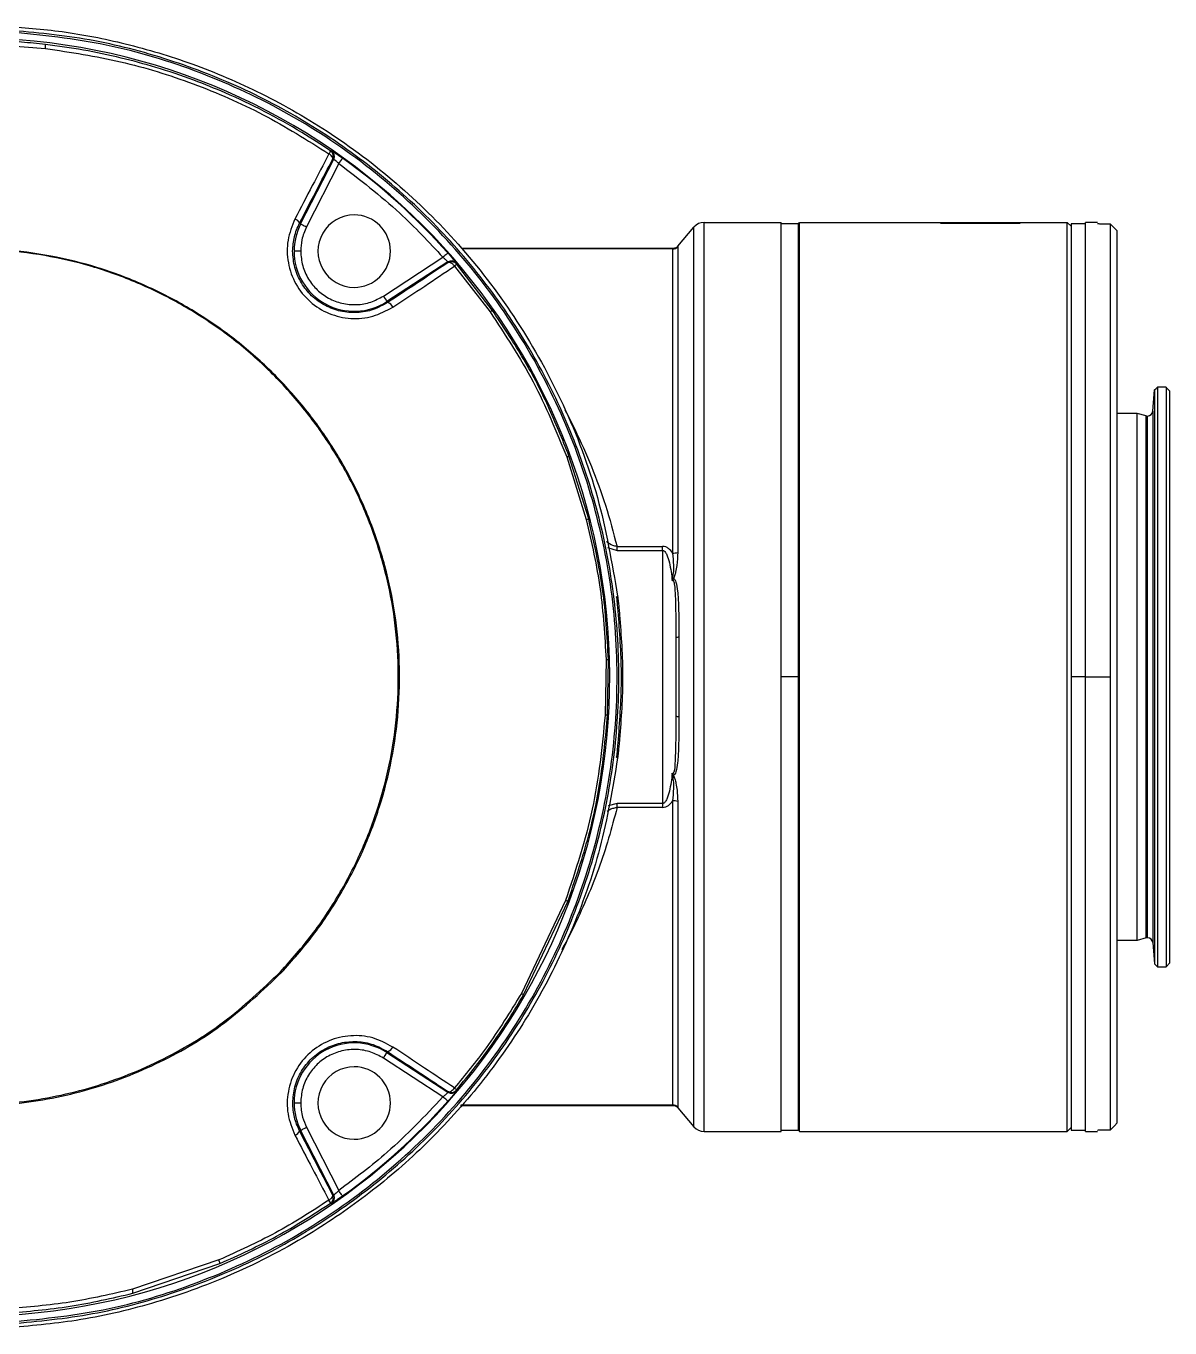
# Model space of a CAD drawing. Header units: millimetres. Extents: x -356 to 237, y 0 to 365.
# Drawn here: x 123.505 to 126.922, y 71.246 to 75.136 of the extents above; entities that cross this region are included whole.
import ezdxf

# ---------------------------------------------------------------- set-up
doc = ezdxf.new("R2010")
doc.units = ezdxf.units.MM

msp = doc.modelspace()

# ---------------------------------------------------------------- linework, layer by layer
at = {"color": 7, "linetype": 'Continuous', "lineweight": 25}
for p, q in [((123.4348, 75.0796), (123.5627, 75.0692)), ((124.325, 74.5452), (124.4237, 74.7388)), ((124.4237, 74.7388), (124.4205, 74.738)), ((124.439, 74.7255), (124.3426, 74.5362)), ((124.3215, 74.547), (124.325, 74.5452)), ((125.5302, 71.8331), (125.5302, 74.5497)), ((125.5302, 74.5497), (125.7607, 74.5497)), ((125.7607, 71.8331), (125.7607, 74.5497)), ((125.8119, 74.5457), (125.7607, 74.5457)), ((125.8119, 74.5457), (125.8158, 74.5497)), ((125.8119, 73.1914), (125.8119, 74.5457)), ((125.8158, 71.8331), (125.8158, 74.5497)), ((125.8158, 74.5497), (126.615, 74.5497)), ((126.2371, 74.5484), (126.4733, 74.5484)), ((126.2371, 74.5461), (126.2371, 74.5484)), ((126.4733, 74.5461), (126.2371, 74.5461)), ((126.4733, 74.5484), (126.4733, 74.5461)), ((126.615, 71.8331), (126.615, 74.5497)), ((126.6268, 74.5379), (126.615, 74.5497)), ((126.6701, 74.5457), (126.6268, 74.5457)), ((126.6268, 74.5457), (126.6268, 73.1914)), ((126.7056, 74.5497), (126.6701, 74.5497)), ((126.6701, 73.1914), (126.6701, 74.5497)), ((126.7449, 74.5445), (126.7213, 74.5445)), ((126.7449, 73.1914), (126.7449, 74.5445)), ((126.7568, 74.5327), (126.7449, 74.5445)), ((125.4523, 74.4788), (125.5, 74.5356)), ((125.5, 71.8472), (125.5, 74.5356)), ((126.7568, 74.5327), (126.7646, 74.524)), ((126.7646, 71.8588), (126.7646, 74.524)), ((124.3251, 74.4637), (124.3055, 74.4637)), ((125.4372, 74.4717), (124.8066, 74.4717)), ((125.4365, 74.4702), (124.8078, 74.4702)), ((125.4365, 73.5616), (125.4365, 74.4702)), ((125.4522, 74.4787), (125.4492, 74.4758)), ((125.4516, 74.4772), (125.4516, 73.5636)), ((124.5721, 74.3296), (124.7502, 74.4453)), ((124.7651, 74.4314), (124.5828, 74.3131)), ((124.7647, 74.429), (124.7651, 74.4314)), ((124.8972, 74.2877), (124.7904, 74.4253)), ((124.7846, 74.4189), (124.891, 74.2822)), ((124.5828, 74.3131), (124.5848, 74.3101)), ((126.8709, 73.9853), (126.8764, 74.0489)), ((126.8764, 74.0489), (126.8811, 74.0536)), ((126.8764, 74.0489), (126.8764, 72.3339)), ((126.8813, 74.0536), (126.8811, 74.0536)), ((126.8851, 74.0573), (126.8813, 74.0536)), ((126.8851, 74.0573), (126.8851, 72.3253)), ((126.9103, 74.0573), (126.8851, 74.0573)), ((126.9103, 74.0573), (126.9103, 72.3253)), ((126.9142, 74.0536), (126.914, 74.0536)), ((126.9221, 74.0457), (126.9142, 74.0536)), ((126.9221, 72.3371), (126.9221, 74.0457)), ((126.8237, 73.9788), (126.7646, 73.9788)), ((126.8237, 72.404), (126.8237, 73.9788)), ((126.8511, 73.9715), (126.8237, 73.9788)), ((126.8511, 72.4113), (126.8511, 73.9715)), ((126.8552, 72.4119), (126.8552, 73.9709)), ((126.8709, 73.9853), (126.8709, 72.3975)), ((125.1199, 73.8486), (125.1785, 73.6615)), ((125.1855, 73.6637), (125.1267, 73.8518)), ((125.2421, 73.5779), (125.2702, 73.5695)), ((125.2702, 73.5815), (125.4064, 73.5815)), ((125.2702, 73.5695), (125.2702, 73.5815)), ((125.2702, 73.5695), (125.4064, 73.5695)), ((125.4064, 73.5695), (125.4064, 73.5815)), ((125.4064, 73.5695), (125.4064, 72.8133)), ((125.4352, 73.4792), (125.4367, 73.4881)), ((125.439, 73.4858), (125.4352, 73.4792)), ((125.2691, 73.4305), (125.2742, 73.4126)), ((125.2738, 73.4161), (125.2691, 73.4305)), ((125.4457, 73.3077), (125.4457, 73.0751)), ((125.4549, 73.31), (125.4549, 73.0728)), ((125.2373, 73.2431), (125.2346, 73.0775)), ((125.2418, 73.077), (125.2445, 73.2434)), ((125.8119, 73.1914), (125.7607, 73.1914)), ((125.8119, 71.8371), (125.8119, 73.1914)), ((126.6701, 73.1914), (126.6268, 73.1914)), ((126.6268, 73.1914), (126.6268, 71.8371)), ((126.6701, 73.1914), (126.7449, 73.1914)), ((126.6701, 71.8331), (126.6701, 73.1914)), ((126.7449, 71.8383), (126.7449, 73.1914)), ((125.2742, 72.9693), (125.2691, 72.9514)), ((125.2691, 72.9514), (125.2738, 72.9658)), ((125.4352, 72.9036), (125.439, 72.897)), ((125.4367, 72.8947), (125.4352, 72.9036)), ((125.2702, 72.8133), (125.2436, 72.8059)), ((125.2702, 72.8013), (125.2702, 72.8133)), ((125.4064, 72.8133), (125.2702, 72.8133)), ((125.4064, 72.8013), (125.2702, 72.8013)), ((125.4064, 72.8133), (125.4064, 72.8013)), ((125.4365, 71.9127), (125.4365, 72.8212)), ((125.4516, 72.8192), (125.4516, 71.9056)), ((125.1162, 72.5236), (124.9845, 72.2459)), ((124.9911, 72.2411), (125.1231, 72.5204)), ((126.8237, 72.404), (126.7646, 72.404)), ((126.8511, 72.4113), (126.8237, 72.404)), ((126.8709, 72.3975), (126.8764, 72.3339)), ((126.8764, 72.3339), (126.8851, 72.3253)), ((126.8851, 72.3253), (126.9103, 72.3253)), ((126.9221, 72.3371), (126.9103, 72.3253)), ((124.7502, 71.9366), (124.5721, 72.0523)), ((124.5847, 72.0718), (124.5828, 72.0688)), ((124.5828, 72.0688), (124.7651, 71.9505)), ((124.7651, 71.9505), (124.7647, 71.9529)), ((124.3251, 71.9182), (124.3055, 71.9182)), ((124.8026, 71.9111), (125.4372, 71.9111)), ((124.804, 71.9127), (125.4365, 71.9127)), ((125.4492, 71.907), (125.4522, 71.9042)), ((125.4523, 71.9041), (125.5, 71.8472)), ((126.7646, 71.8588), (126.7568, 71.8501)), ((124.325, 71.8367), (124.3216, 71.8349)), ((124.4237, 71.6431), (124.325, 71.8367)), ((124.3426, 71.8456), (124.439, 71.6564)), ((125.5302, 71.8331), (125.7607, 71.8331)), ((125.7607, 71.8371), (125.8119, 71.8371)), ((125.8119, 71.8371), (125.8158, 71.8331)), ((125.8158, 71.8331), (126.615, 71.8331)), ((126.6268, 71.845), (126.615, 71.8331)), ((126.6268, 71.8371), (126.6701, 71.8371)), ((126.6701, 71.8331), (126.7056, 71.8331)), ((126.7213, 71.8383), (126.7449, 71.8383)), ((126.7449, 71.8383), (126.7568, 71.8501)), ((126.7568, 71.8501), (126.7449, 71.8383)), ((124.4205, 71.6439), (124.4237, 71.6431)), ((124.0804, 71.4492), (123.8223, 71.3619)), ((123.824, 71.35), (124.0835, 71.4384))]:
    msp.add_line(p, q, dxfattribs=at)
at = {"color": 7, "linetype": 'Continuous', "lineweight": 25, "flags": 128}
for points in [[(124.325, 74.5452), (124.3254, 74.545), (124.3265, 74.5444), (124.3281, 74.5436), (124.3303, 74.5425), (124.3329, 74.5412), (124.3359, 74.5396), (124.3392, 74.538), (124.3426, 74.5362)], [(124.765, 74.4583), (124.7646, 74.458), (124.7638, 74.4573), (124.7624, 74.456), (124.7606, 74.4544), (124.7583, 74.4524), (124.7558, 74.4502), (124.7531, 74.4478), (124.7502, 74.4453)], [(124.765, 71.9236), (124.7646, 71.9238), (124.7638, 71.9246), (124.7624, 71.9258), (124.7606, 71.9275), (124.7583, 71.9294), (124.7558, 71.9317), (124.7531, 71.9341), (124.7502, 71.9366)], [(124.325, 71.8367), (124.3254, 71.8369), (124.3265, 71.8374), (124.3281, 71.8383), (124.3303, 71.8394), (124.3329, 71.8407), (124.3359, 71.8423), (124.3392, 71.8439), (124.3426, 71.8456)], [(124.4505, 71.6404), (124.4502, 71.6407), (124.4495, 71.6417), (124.4485, 71.6432), (124.447, 71.6452), (124.4453, 71.6476), (124.4433, 71.6503), (124.4412, 71.6533), (124.439, 71.6564)], [(124.4173, 71.6179), (124.4155, 71.6184), (124.4141, 71.6187)]]:
    msp.add_lwpolyline(points, dxfattribs=at)
at = {"color": 7, "linetype": 'Continuous', "lineweight": 25}
for centre, radius, start, end in [((123.3391, 73.1909), 1.9094, 273.2129, 87.1368), ((123.5265, 75.0755), 0.0367, 350.0967, 8.8226), ((124.4061, 74.7477), 0.0197, 333.0241, 55.5355), ((109.6094, 85.3709), 18.2549, 324.32741, 324.3892), ((123.339, 73.1909), 1.9078, 41.6319, 54.3677), ((124.485, 74.4637), 0.1795, 152.9991, 180.0012), ((124.3017, 74.5395), 0.0211, 20.802, 72.4776), ((124.485, 74.4637), 0.1083, 89.9991, 270.0009), ((124.485, 74.4637), 0.1083, 270.0016, 89.9984), ((125.5302, 74.5103), 0.0394, 90.0036, 139.9965), ((124.485, 74.4637), 0.1796, 179.9998, 302.9996), ((125.4365, 74.4898), 0.0197, 269.996, 319.9748), ((124.7758, 74.4149), 0.0197, 40.4458, 122.985), ((246.1723, 153.2871), 144.9859, 212.996495, 213.004273), ((124.5793, 74.288), 0.0228, 21.7772, 76.0434), ((124.8768, 74.3043), 0.0262, 302.711, 320.968), ((126.8552, 73.9867), 0.0158, 255.0112, 269.992), ((126.8552, 73.9867), 0.0157, 269.9996, 354.9949), ((125.1088, 73.8813), 0.0346, 288.6892, 301.2469), ((125.168, 73.7064), 0.0462, 283.1572, 292.3043), ((125.4376, 73.6109), 0.0493, 268.8002, 286.5677), ((125.4192, 73.4689), 0.026, 40.5317, 47.7977), ((125.7798, 68.1265), 5.2742, 95.4588, 95.5074), ((125.454, 73.2945), 0.0155, 86.3647, 121.9824), ((125.229, 73.5863), 0.3433, 271.3945, 272.5891), ((125.2252, 72.9046), 0.1732, 84.5148, 86.8864), ((125.454, 73.0883), 0.0155, 238.0132, 273.6535), ((125.1509, 71.7037), 1.3075, 84.419, 84.6148), ((125.4194, 72.9137), 0.0257, 312.1587, 319.5119), ((125.4376, 72.7721), 0.0492, 73.4166, 91.2154), ((125.1048, 72.4904), 0.0351, 58.5699, 71.0429), ((126.8552, 72.3963), 0.0156, 89.9434, 105.0534), ((126.8552, 72.3961), 0.0157, 5.0051, 90.0004), ((123.95, 71.9807), 0.4559, 45.8464, 46.3116), ((124.9716, 72.2213), 0.0278, 45.5297, 62.3584), ((124.485, 71.9182), 0.1796, 57.0004, 180.0002), ((31.1948, 132.7006), 111.3442, 326.996412, 327.006541), ((124.5788, 72.0941), 0.0231, 284.8307, 338.1012), ((124.485, 71.9182), 0.1083, 89.9991, 270.0009), ((124.485, 71.9182), 0.1083, 270.0016, 89.9984), ((124.7758, 71.967), 0.0197, 237.0219, 319.5472), ((124.485, 71.9182), 0.1795, 179.9984, 207.0009), ((123.339, 73.191), 1.9078, 305.6327, 318.368), ((125.4365, 71.893), 0.0197, 40.0208, 90.001), ((124.3015, 71.843), 0.0216, 287.5545, 338.0598), ((125.5302, 71.8725), 0.0394, 220.0035, 269.9964), ((124.4061, 71.6342), 0.0197, 304.4668, 26.9736), ((124.0521, 71.4352), 0.0316, 5.8538, 26.2746), ((123.7885, 71.3509), 0.0356, 358.566, 17.917)]:
    msp.add_arc(centre, radius, start, end, dxfattribs=at)
for points, knots in [([(123.436, 75.1364), (123.4949, 75.1319), (123.6177, 75.1225), (123.8069, 75.0851), (124.0068, 75.0251), (124.2142, 74.9363), (124.4245, 74.8148), (124.6267, 74.6602), (124.8139, 74.4726), (124.9791, 74.2543), (125.1163, 74.0043), (125.2213, 73.7283), (125.2548, 73.5323), (125.2718, 73.4332)], [0, 0, 0, 0, 0.0651246, 0.1358061, 0.212397, 0.2951738, 0.3842949, 0.4797488, 0.57535, 0.6759533, 0.7808998, 0.8892871, 1, 1, 1, 1]), ([(123.4447, 71.2573), (123.5262, 71.2647), (123.6888, 71.2796), (123.9271, 71.3408), (124.1559, 71.4292), (124.3717, 71.5466), (124.571, 71.69), (124.7504, 71.8574), (124.9076, 72.0463), (125.0394, 72.2533), (125.1441, 72.4754), (125.2201, 72.709), (125.2658, 72.9502), (125.2808, 73.1953), (125.2647, 73.4403), (125.2179, 73.6813), (125.1409, 73.9146), (125.0352, 74.1362), (124.9024, 74.3426), (124.7445, 74.5308), (124.5642, 74.6974), (124.3643, 74.8399), (124.148, 74.9563), (123.9188, 75.0437), (123.6802, 75.1039), (123.5176, 75.118), (123.436, 75.1251)], [0, 0, 0, 0, 0.0417236, 0.0832304, 0.1250838, 0.1666641, 0.2082448, 0.2500975, 0.2916038, 0.3333328, 0.3750616, 0.4165685, 0.4584221, 0.5000015, 0.5415827, 0.5834352, 0.6249417, 0.6666728, 0.7083994, 0.7499064, 0.7917603, 0.8333391, 0.8749214, 0.9167726, 0.9582772, 1, 1, 1, 1]), ([(123.5628, 75.0811), (123.5388, 75.0837), (123.496, 75.0883), (123.453, 75.0907), (123.4341, 75.0918)], [0, 0, 0, 0, 0.559981, 1, 1, 1, 1]), ([(123.4444, 71.2625), (123.5418, 71.2721), (123.7364, 71.2913), (124.0188, 71.3758), (124.2855, 71.4987), (124.5308, 71.6618), (124.7482, 71.8594), (124.9337, 72.0882), (125.082, 72.3418), (125.1905, 72.6154), (125.2562, 72.902), (125.2778, 73.1953), (125.2549, 73.4885), (125.1879, 73.7747), (125.0782, 74.0479), (124.9287, 74.3009), (124.7422, 74.5288), (124.524, 74.7254), (124.2779, 74.8874), (124.0107, 75.0091), (123.7279, 75.0923), (123.5332, 75.1107), (123.4358, 75.1198)], [0, 0, 0, 0, 0.050022, 0.09992, 0.150069, 0.199897, 0.250097, 0.299911, 0.350094, 0.39995, 0.450047, 0.500002, 0.549959, 0.600054, 0.64991, 0.700093, 0.749907, 0.800108, 0.849934, 0.900085, 0.94998, 1, 1, 1, 1]), ([(123.5627, 75.0692), (123.6379, 75.0579), (123.7878, 75.0353), (124.0056, 74.9671), (124.2157, 74.8766), (124.3449, 74.7952), (124.4097, 74.7544)], [0, 0, 0, 0, 0.249853, 0.498236, 0.748637, 1, 1, 1, 1]), ([(124.4141, 74.7631), (124.3858, 74.7818), (124.3216, 74.8241), (124.2168, 74.8824), (124.1088, 74.9338), (124.0006, 74.9774), (123.8967, 75.0125), (123.7863, 75.0424), (123.6763, 75.0658), (123.6005, 75.076), (123.5628, 75.0811)], [0, 0, 0, 0, 0.110698, 0.251302, 0.391668, 0.50168, 0.632558, 0.75008, 0.875467, 1, 1, 1, 1]), ([(124.4097, 74.7544), (124.3931, 74.7228), (124.359, 74.6579), (124.3253, 74.5929), (124.3081, 74.5596)], [0, 0, 0, 0, 0.488089, 1, 1, 1, 1]), ([(124.3215, 74.547), (124.3403, 74.5835), (124.3732, 74.6472), (124.4064, 74.7108), (124.4205, 74.738)], [0, 0, 0, 0, 0.573152, 1, 1, 1, 1]), ([(124.4097, 74.7544), (124.4104, 74.7557), (124.4117, 74.7578), (124.4134, 74.7607), (124.4139, 74.7624), (124.4141, 74.7631)], [0, 0, 0, 0, 0.4411145, 0.7769699, 1, 1, 1, 1]), ([(124.4183, 74.7469), (124.4169, 74.7485), (124.4144, 74.7514), (124.4111, 74.7535), (124.4097, 74.7544)], [0, 0, 0, 0, 0.550783, 1, 1, 1, 1]), ([(124.4141, 74.7631), (124.4147, 74.7633), (124.4157, 74.7636), (124.4168, 74.7638), (124.4173, 74.7639)], [0, 0, 0, 0, 0.559568, 1, 1, 1, 1]), ([(124.4226, 74.7469), (124.4225, 74.7485), (124.4223, 74.7518), (124.4204, 74.7564), (124.4177, 74.7603), (124.4153, 74.7622), (124.4141, 74.7631)], [0, 0, 0, 0, 0.257435, 0.514853, 0.764489, 1, 1, 1, 1]), ([(124.4173, 74.7639), (124.4184, 74.7633), (124.4227, 74.7608), (124.4301, 74.7557), (124.44, 74.749), (124.4468, 74.7441), (124.4505, 74.7415)], [0, 0, 0, 0, 0.10142, 0.370332, 0.666935, 1, 1, 1, 1]), ([(124.4205, 74.738), (124.4207, 74.7395), (124.4212, 74.7428), (124.4193, 74.7455), (124.4183, 74.7469)], [0, 0, 0, 0, 0.474209, 1, 1, 1, 1]), ([(124.4205, 74.738), (124.4211, 74.7393), (124.4224, 74.7422), (124.4226, 74.7453), (124.4226, 74.7469)], [0, 0, 0, 0, 0.485281, 1, 1, 1, 1]), ([(124.4237, 74.7388), (124.4241, 74.7385), (124.4251, 74.7379), (124.4267, 74.7366), (124.4293, 74.7344), (124.4324, 74.7316), (124.4359, 74.7284), (124.4379, 74.7265), (124.439, 74.7255)], [0, 0, 0, 0, 0.07834, 0.171212, 0.296788, 0.591211, 0.783334, 1, 1, 1, 1]), ([(124.439, 74.7255), (124.5013, 74.6778), (124.6126, 74.5927), (124.7082, 74.4903), (124.7502, 74.4453)], [0, 0, 0, 0, 0.560001, 1, 1, 1, 1]), ([(124.2675, 72.3078), (124.2997, 72.3439), (124.3641, 72.4163), (124.4446, 72.538), (124.5118, 72.6674), (124.5634, 72.8038), (124.5996, 72.9452), (124.6193, 73.0898), (124.6222, 73.2356), (124.6094, 73.3809), (124.5792, 73.5237), (124.5333, 73.6621), (124.4722, 73.7945), (124.3965, 73.919), (124.307, 74.034), (124.2054, 74.1382), (124.0925, 74.23), (123.9698, 74.3085), (123.8394, 74.3728), (123.7025, 74.422), (123.5608, 74.4547), (123.4165, 74.4717), (123.271, 74.4722), (123.1143, 74.4541), (122.948, 74.4154), (122.7796, 74.3429), (122.6011, 74.2996), (122.4191, 74.2802), (122.2376, 74.2919), (122.0568, 74.3003), (121.8758, 74.309), (121.2403, 74.3392), (120.1504, 74.3948), (118.6061, 74.4686), (117.5768, 74.5229), (117.0622, 74.5501)], [0, 0, 0, 0, 0.015612, 0.031233, 0.046976, 0.062594, 0.078231, 0.093982, 0.109601, 0.125241, 0.140989, 0.156599, 0.172233, 0.187961, 0.203548, 0.219158, 0.234869, 0.250446, 0.266055, 0.281746, 0.297297, 0.312888, 0.32858, 0.344161, 0.363738, 0.383465, 0.403173, 0.422815, 0.442299, 0.461795, 0.481291, 0.500789, 0.667212, 0.833631, 1, 1, 1, 1]), ([(124.2649, 72.3103), (124.2969, 72.3464), (124.3611, 72.4185), (124.4413, 72.54), (124.5083, 72.6689), (124.5598, 72.805), (124.5959, 72.9459), (124.6156, 73.09), (124.6186, 73.2355), (124.6058, 73.3804), (124.5759, 73.5228), (124.5303, 73.6609), (124.4695, 73.793), (124.394, 73.9173), (124.305, 74.0321), (124.2037, 74.1363), (124.0911, 74.2281), (123.9688, 74.3066), (123.8386, 74.371), (123.702, 74.4203), (123.5606, 74.453), (123.4164, 74.4702), (123.2711, 74.4708), (123.1266, 74.4543), (122.984, 74.4233), (122.8474, 74.3712), (122.7088, 74.3229), (122.5647, 74.2946), (122.419, 74.2812), (122.1289, 74.2961), (121.3732, 74.3324), (120.1504, 74.3941), (118.6061, 74.4679), (117.5768, 74.5219), (117.0622, 74.5488)], [0, 0, 0, 0, 0.015578, 0.031166, 0.046874, 0.062457, 0.078059, 0.093775, 0.109361, 0.124969, 0.140684, 0.156266, 0.171872, 0.187575, 0.203138, 0.218728, 0.234421, 0.249983, 0.265579, 0.281258, 0.2968, 0.312383, 0.328069, 0.343646, 0.359288, 0.375067, 0.390841, 0.406666, 0.422375, 0.437978, 0.500414, 0.666963, 0.833507, 1, 1, 1, 1]), ([(124.3081, 74.5596), (124.2997, 74.5388), (124.2829, 74.4971), (124.2848, 74.4282), (124.3076, 74.3638), (124.3506, 74.3104), (124.4085, 74.2742), (124.4743, 74.2593), (124.5419, 74.2651), (124.5809, 74.286), (124.6004, 74.2964)], [0, 0, 0, 0, 0.124827, 0.250653, 0.376997, 0.503105, 0.628561, 0.7532, 0.876967, 1, 1, 1, 1]), ([(124.3011, 74.4637), (124.3021, 74.4782), (124.3039, 74.5072), (124.3156, 74.5337), (124.3215, 74.547)], [0, 0, 0, 0, 0.5017, 1, 1, 1, 1]), ([(126.7213, 74.5445), (126.7193, 74.5445), (126.7156, 74.5445), (126.7107, 74.5449), (126.7074, 74.545), (126.706, 74.5456), (126.7056, 74.5458)], [0, 0, 0, 0, 0.384734, 0.702521, 0.918212, 1, 1, 1, 1]), ([(124.3426, 74.5362), (124.3371, 74.5234), (124.3271, 74.5002), (124.3257, 74.4749), (124.3251, 74.4637)], [0, 0, 0, 0, 0.5519536, 1, 1, 1, 1]), ([(124.5848, 74.3101), (124.5708, 74.3024), (124.5425, 74.2867), (124.4937, 74.2782), (124.4443, 74.2821), (124.3972, 74.2995), (124.3567, 74.3286), (124.3253, 74.368), (124.3049, 74.414), (124.3024, 74.4473), (124.3011, 74.4637)], [0, 0, 0, 0, 0.12096, 0.24511, 0.371447, 0.494845, 0.62339, 0.747255, 0.875332, 1, 1, 1, 1]), ([(124.3251, 74.4637), (124.3263, 74.449), (124.3286, 74.4197), (124.3468, 74.3799), (124.3734, 74.3467), (124.4077, 74.3216), (124.4482, 74.306), (124.4919, 74.302), (124.535, 74.3093), (124.5599, 74.3229), (124.5721, 74.3296)], [0, 0, 0, 0, 0.128231, 0.255537, 0.376672, 0.497991, 0.623954, 0.752224, 0.878829, 1, 1, 1, 1]), ([(125.4372, 74.4717), (125.437, 74.4714), (125.4366, 74.471), (125.4366, 74.4704), (125.4365, 74.4702)], [0, 0, 0, 0, 0.591697, 1, 1, 1, 1]), ([(125.4523, 74.4788), (125.4513, 74.4777), (125.4493, 74.4756), (125.4456, 74.4734), (125.4415, 74.472), (125.4386, 74.4718), (125.4372, 74.4717)], [0, 0, 0, 0, 0.246965, 0.500045, 0.752831, 1, 1, 1, 1]), ([(125.4523, 74.4788), (125.4521, 74.4785), (125.4517, 74.478), (125.4517, 74.4774), (125.4516, 74.4772)], [0, 0, 0, 0, 0.594464, 1, 1, 1, 1]), ([(124.7647, 74.429), (124.7322, 74.4074), (124.6723, 74.3676), (124.6123, 74.3282), (124.5848, 74.3101)], [0, 0, 0, 0, 0.542264, 1, 1, 1, 1]), ([(124.7502, 74.4453), (124.7514, 74.4443), (124.7535, 74.4425), (124.757, 74.4394), (124.7601, 74.4366), (124.7626, 74.4342), (124.7639, 74.4328), (124.7647, 74.432), (124.765, 74.4315), (124.7651, 74.4314)], [0, 0, 0, 0, 0.216601, 0.408296, 0.702465, 0.828324, 0.921243, 0.978821, 1, 1, 1, 1]), ([(124.7904, 74.4253), (124.7888, 74.4268), (124.7853, 74.4301), (124.7783, 74.4324), (124.771, 74.4322), (124.7668, 74.4301), (124.7647, 74.429)], [0, 0, 0, 0, 0.2417582, 0.5000356, 0.7583013, 1, 1, 1, 1]), ([(124.7846, 74.4189), (124.7829, 74.421), (124.7797, 74.4251), (124.774, 74.4289), (124.7686, 74.4305), (124.7659, 74.4295), (124.7647, 74.429)], [0, 0, 0, 0, 0.332416, 0.64783, 0.845765, 1, 1, 1, 1]), ([(124.765, 74.4583), (124.7683, 74.4546), (124.7744, 74.4476), (124.7824, 74.4382), (124.7875, 74.432), (124.79, 74.4289), (124.7906, 74.4279), (124.7908, 74.4277)], [0, 0, 0, 0, 0.376025, 0.698041, 0.916809, 0.977468, 1, 1, 1, 1]), ([(124.7904, 74.4253), (124.7903, 74.425), (124.7899, 74.4241), (124.7878, 74.422), (124.7859, 74.4202), (124.7846, 74.4189)], [0, 0, 0, 0, 0.097243, 0.348587, 1, 1, 1, 1]), ([(124.7908, 74.4277), (124.7907, 74.4272), (124.7906, 74.4264), (124.7905, 74.4256), (124.7904, 74.4253)], [0, 0, 0, 0, 0.5599712, 1, 1, 1, 1]), ([(124.6004, 74.2964), (124.6322, 74.3174), (124.6936, 74.3581), (124.7549, 74.399), (124.7846, 74.4189)], [0, 0, 0, 0, 0.516299, 1, 1, 1, 1]), ([(124.891, 74.2822), (124.9362, 74.2137), (125.0266, 74.0766), (125.0888, 73.9246), (125.1199, 73.8486)], [0, 0, 0, 0, 0.499853, 1, 1, 1, 1]), ([(125.1267, 73.8518), (125.1068, 73.9016), (125.066, 74.0036), (124.9893, 74.1497), (124.9276, 74.2421), (124.8972, 74.2877)], [0, 0, 0, 0, 0.325642, 0.66699, 1, 1, 1, 1]), ([(126.914, 74.0536), (126.9133, 74.0543), (126.9121, 74.0555), (126.9108, 74.0568), (126.9103, 74.0573)], [0, 0, 0, 0, 0.56012, 1, 1, 1, 1]), ([(125.1147, 73.9887), (125.115, 73.9882), (125.1254, 73.9695), (125.153, 73.9139), (125.195, 73.8202), (125.2378, 73.7035), (125.2593, 73.6226), (125.2702, 73.5815)], [0, 0, 0, 0, 0.0037, 0.1474521, 0.4258824, 0.7082106, 1, 1, 1, 1]), ([(125.1785, 73.6615), (125.1942, 73.5926), (125.2255, 73.4548), (125.2334, 73.3137), (125.2373, 73.2431)], [0, 0, 0, 0, 0.499947, 1, 1, 1, 1]), ([(125.2445, 73.2434), (125.2406, 73.3136), (125.2327, 73.4553), (125.2013, 73.5938), (125.1855, 73.6637)], [0, 0, 0, 0, 0.494997, 1, 1, 1, 1]), ([(125.2702, 73.5815), (125.2661, 73.5821), (125.2543, 73.5836), (125.2447, 73.5909), (125.2385, 73.5957)], [0, 0, 0, 0, 0.34759, 1, 1, 1, 1]), ([(125.4365, 73.5616), (125.4326, 73.5665), (125.4268, 73.5739), (125.4158, 73.5804), (125.4095, 73.5812), (125.4064, 73.5815)], [0, 0, 0, 0, 0.498334, 0.749546, 1, 1, 1, 1]), ([(125.4064, 73.5695), (125.4069, 73.5695), (125.4081, 73.5694), (125.4106, 73.5683), (125.415, 73.5644), (125.4213, 73.5524), (125.4297, 73.5234), (125.433, 73.4972), (125.4352, 73.4792)], [0, 0, 0, 0, 0.017774, 0.03677, 0.082009, 0.192581, 0.446914, 1, 1, 1, 1]), ([(125.4367, 73.4881), (125.4378, 73.4941), (125.44, 73.5062), (125.4402, 73.531), (125.438, 73.5494), (125.4365, 73.5616)], [0, 0, 0, 0, 0.245303, 0.501322, 1, 1, 1, 1]), ([(125.4516, 73.5636), (125.451, 73.5505), (125.4502, 73.5307), (125.446, 73.5074), (125.4429, 73.4944), (125.4402, 73.4883), (125.439, 73.4858)], [0, 0, 0, 0, 0.497056, 0.749268, 0.893625, 1, 1, 1, 1]), ([(125.4352, 73.4792), (125.4355, 73.4795), (125.4359, 73.4799), (125.4365, 73.4802), (125.4369, 73.4803), (125.4373, 73.4802), (125.4379, 73.4799), (125.439, 73.4784), (125.4402, 73.475), (125.4422, 73.4649), (125.4441, 73.4404), (125.4457, 73.3863), (125.4457, 73.3393), (125.4457, 73.3077)], [0, 0, 0, 0, 0.0067161, 0.0093527, 0.0116914, 0.0140366, 0.0165927, 0.0231459, 0.0441209, 0.0769797, 0.1988231, 0.4613099, 1, 1, 1, 1]), ([(125.439, 73.4858), (125.4397, 73.4854), (125.4412, 73.4845), (125.4439, 73.4807), (125.4484, 73.4688), (125.452, 73.442), (125.455, 73.3871), (125.455, 73.341), (125.4549, 73.31)], [0, 0, 0, 0, 0.013254, 0.029617, 0.075124, 0.226265, 0.480701, 1, 1, 1, 1]), ([(125.2718, 73.4332), (125.2713, 73.4327), (125.2704, 73.4318), (125.2695, 73.4309), (125.2691, 73.4305)], [0, 0, 0, 0, 0.555324, 1, 1, 1, 1]), ([(125.2691, 73.4305), (125.2697, 73.4219), (125.2706, 73.4088), (125.2722, 73.3908), (125.2731, 73.3813), (125.2736, 73.3764)], [0, 0, 0, 0, 0.477043, 0.725934, 1, 1, 1, 1]), ([(125.2718, 73.4332), (125.2718, 73.4331), (125.2718, 73.4328), (125.2719, 73.4321), (125.2721, 73.431), (125.2723, 73.4287), (125.273, 73.4236), (125.2735, 73.4191), (125.2738, 73.4161)], [0, 0, 0, 0, 0.027305, 0.054778, 0.110598, 0.225269, 0.467001, 1, 1, 1, 1]), ([(125.2738, 73.4161), (125.2739, 73.4156), (125.274, 73.4145), (125.2742, 73.4133), (125.2742, 73.4126)], [0, 0, 0, 0, 0.368626, 1, 1, 1, 1]), ([(125.2742, 73.4126), (125.2748, 73.4073), (125.2758, 73.3989), (125.277, 73.387), (125.2777, 73.3803), (125.278, 73.3768)], [0, 0, 0, 0, 0.441592, 0.709604, 1, 1, 1, 1]), ([(125.2346, 73.0775), (125.2253, 72.9829), (125.2067, 72.7939), (125.1464, 72.6137), (125.1162, 72.5236)], [0, 0, 0, 0, 0.500115, 1, 1, 1, 1]), ([(125.1231, 72.5204), (125.1439, 72.5812), (125.185, 72.7013), (125.2247, 72.8881), (125.2361, 73.0138), (125.2418, 73.077)], [0, 0, 0, 0, 0.33724, 0.666842, 1, 1, 1, 1]), ([(125.4457, 73.0751), (125.4458, 73.0435), (125.4459, 72.9964), (125.4438, 72.9405), (125.4424, 72.9147), (125.439, 72.9044), (125.4379, 72.903), (125.4373, 72.9026), (125.4369, 72.9025), (125.4365, 72.9026), (125.4359, 72.9029), (125.4355, 72.9033), (125.4352, 72.9036)], [0, 0, 0, 0, 0.53877, 0.801299, 0.955864, 0.976848, 0.983398, 0.985981, 0.9883, 0.990665, 0.993278, 1, 1, 1, 1]), ([(125.4549, 73.0728), (125.455, 73.0418), (125.455, 72.9957), (125.452, 72.9408), (125.4484, 72.914), (125.4439, 72.9021), (125.4412, 72.8984), (125.4397, 72.8974), (125.439, 72.897)], [0, 0, 0, 0, 0.519299, 0.773742, 0.924876, 0.970383, 0.986746, 1, 1, 1, 1]), ([(125.2736, 73.0055), (125.273, 72.9999), (125.272, 72.9894), (125.2705, 72.9713), (125.2696, 72.9589), (125.2691, 72.9514)], [0, 0, 0, 0, 0.310006, 0.584316, 1, 1, 1, 1]), ([(125.278, 73.0051), (125.2777, 73.0017), (125.277, 72.9951), (125.2758, 72.9832), (125.2748, 72.9746), (125.2742, 72.9693)], [0, 0, 0, 0, 0.279018, 0.554861, 1, 1, 1, 1]), ([(125.2718, 72.9486), (125.2568, 72.8588), (125.2271, 72.6807), (125.1372, 72.4278), (125.0199, 72.1953), (124.8775, 71.9879), (124.7175, 71.808), (124.5457, 71.6565), (124.348, 71.5187), (124.1268, 71.4028), (123.8877, 71.3171), (123.6618, 71.2647), (123.5155, 71.2521), (123.4458, 71.246)], [0, 0, 0, 0, 0.10077, 0.19968, 0.295879, 0.388659, 0.477471, 0.561935, 0.641821, 0.744005, 0.837487, 0.922636, 1, 1, 1, 1]), ([(125.2691, 72.9514), (125.2696, 72.9509), (125.2705, 72.95), (125.2714, 72.949), (125.2718, 72.9486)], [0, 0, 0, 0, 0.564771, 1, 1, 1, 1]), ([(125.2738, 72.9658), (125.2735, 72.9628), (125.273, 72.9583), (125.2723, 72.9532), (125.2721, 72.9509), (125.2719, 72.9497), (125.2718, 72.9491), (125.2718, 72.9488), (125.2718, 72.9486)], [0, 0, 0, 0, 0.532998, 0.774731, 0.889469, 0.945222, 0.972763, 1, 1, 1, 1]), ([(125.2738, 72.9658), (125.2739, 72.9662), (125.274, 72.9673), (125.2742, 72.9685), (125.2742, 72.9693)], [0, 0, 0, 0, 0.305915, 1, 1, 1, 1]), ([(125.4352, 72.9036), (125.433, 72.8856), (125.4297, 72.8594), (125.4214, 72.8304), (125.415, 72.8184), (125.4107, 72.8145), (125.4082, 72.8134), (125.4069, 72.8133), (125.4064, 72.8133)], [0, 0, 0, 0, 0.553092, 0.807423, 0.917472, 0.96302, 0.982126, 1, 1, 1, 1]), ([(125.4365, 72.8212), (125.438, 72.8334), (125.4402, 72.8518), (125.44, 72.8765), (125.4378, 72.8887), (125.4367, 72.8947)], [0, 0, 0, 0, 0.496732, 0.754173, 1, 1, 1, 1]), ([(125.439, 72.897), (125.4405, 72.8936), (125.4437, 72.886), (125.4468, 72.8713), (125.4505, 72.8488), (125.4512, 72.8306), (125.4516, 72.8192)], [0, 0, 0, 0, 0.139764, 0.311336, 0.568257, 1, 1, 1, 1]), ([(125.2702, 72.8013), (125.2622, 72.7705), (125.2461, 72.7084), (125.2161, 72.6197), (125.1823, 72.5336), (125.1462, 72.455), (125.12, 72.4023), (125.1059, 72.3778), (125.105, 72.3762)], [0, 0, 0, 0, 0.208371, 0.420917, 0.613861, 0.814657, 0.988469, 1, 1, 1, 1]), ([(125.2404, 72.7898), (125.2423, 72.7912), (125.2477, 72.7952), (125.2578, 72.7994), (125.2661, 72.8007), (125.2702, 72.8013)], [0, 0, 0, 0, 0.222313, 0.618737, 1, 1, 1, 1]), ([(125.4064, 72.8013), (125.4095, 72.8016), (125.4158, 72.8024), (125.4268, 72.809), (125.4326, 72.8163), (125.4365, 72.8212)], [0, 0, 0, 0, 0.250465, 0.501681, 1, 1, 1, 1]), ([(117.0622, 71.8139), (117.6763, 71.8479), (118.9045, 71.9157), (120.3904, 72.0071), (121.5209, 72.0622), (122.1027, 72.1105), (122.4948, 72.108), (122.6943, 72.0718), (122.8805, 71.9945), (123.073, 71.9349), (123.2719, 71.9099), (123.48, 71.9148), (123.694, 71.9565), (123.905, 72.0382), (124.1005, 72.1546), (124.21, 72.2583), (124.2649, 72.3103)], [0, 0, 0, 0, 0.2512076, 0.5024919, 0.608031, 0.7135533, 0.740834, 0.7679775, 0.7956552, 0.8230434, 0.8500089, 0.8771421, 0.9077779, 0.9385749, 0.9691897, 1, 1, 1, 1]), ([(117.0622, 71.8128), (117.6763, 71.8471), (118.9045, 71.9157), (120.2095, 71.9908), (120.9772, 72.0351), (121.2075, 72.0479), (121.4378, 72.0604), (121.6682, 72.0725), (121.8985, 72.085), (122.1287, 72.0956), (122.3573, 72.1139), (122.5704, 72.0951), (122.7631, 72.0463), (122.9308, 71.9711), (123.1089, 71.9266), (123.2898, 71.9066), (123.4863, 71.9127), (123.695, 71.9531), (123.9066, 72.035), (124.1027, 72.1517), (124.2125, 72.2556), (124.2675, 72.3078)], [0, 0, 0, 0, 0.2511, 0.502277, 0.533674, 0.565072, 0.596467, 0.627861, 0.659252, 0.690642, 0.721967, 0.752755, 0.777502, 0.802757, 0.827568, 0.852122, 0.876858, 0.907561, 0.938429, 0.969115, 1, 1, 1, 1]), ([(124.9845, 72.2459), (124.9507, 72.1906), (124.8902, 72.0919), (124.8167, 72.0025), (124.7844, 71.9632)], [0, 0, 0, 0, 0.559986, 1, 1, 1, 1]), ([(124.7904, 71.9566), (124.8287, 72.0038), (124.902, 72.0941), (124.9623, 72.1935), (124.9911, 72.2411)], [0, 0, 0, 0, 0.521803, 1, 1, 1, 1]), ([(124.6002, 72.0855), (124.5807, 72.0959), (124.5416, 72.1168), (124.474, 72.1225), (124.4082, 72.1073), (124.3504, 72.071), (124.3075, 72.0176), (124.2848, 71.9533), (124.2829, 71.8846), (124.2997, 71.8431), (124.308, 71.8224)], [0, 0, 0, 0, 0.123442, 0.247311, 0.372053, 0.497661, 0.623875, 0.750131, 0.875687, 1, 1, 1, 1]), ([(124.3012, 71.9182), (124.3025, 71.9347), (124.305, 71.9678), (124.3254, 72.0138), (124.3566, 72.0531), (124.397, 72.0822), (124.444, 72.0996), (124.4934, 72.1037), (124.5424, 72.0952), (124.5707, 72.0795), (124.5847, 72.0718)], [0, 0, 0, 0, 0.124969, 0.252183, 0.376358, 0.504558, 0.627151, 0.754459, 0.87829, 1, 1, 1, 1]), ([(124.5721, 72.0523), (124.5599, 72.059), (124.535, 72.0726), (124.4919, 72.0799), (124.4482, 72.0759), (124.4077, 72.0603), (124.3734, 72.0352), (124.3468, 72.002), (124.3286, 71.9622), (124.3263, 71.9329), (124.3251, 71.9182)], [0, 0, 0, 0, 0.121191, 0.247861, 0.37612, 0.502046, 0.623296, 0.744423, 0.871759, 1, 1, 1, 1]), ([(124.5847, 72.0718), (124.6194, 72.0489), (124.6795, 72.0095), (124.7394, 71.9697), (124.7647, 71.9529)], [0, 0, 0, 0, 0.577583, 1, 1, 1, 1]), ([(124.7844, 71.9632), (124.7547, 71.983), (124.6934, 72.0239), (124.6319, 72.0645), (124.6002, 72.0855)], [0, 0, 0, 0, 0.484742, 1, 1, 1, 1]), ([(124.7502, 71.9366), (124.6963, 71.8796), (124.6, 71.7779), (124.4882, 71.6935), (124.439, 71.6564)], [0, 0, 0, 0, 0.559996, 1, 1, 1, 1]), ([(124.7651, 71.9505), (124.7647, 71.9501), (124.764, 71.9491), (124.7626, 71.9477), (124.7601, 71.9453), (124.757, 71.9425), (124.7535, 71.9394), (124.7514, 71.9376), (124.7502, 71.9366)], [0, 0, 0, 0, 0.078376, 0.171084, 0.296743, 0.591268, 0.783282, 1, 1, 1, 1]), ([(124.7647, 71.9529), (124.7663, 71.9524), (124.77, 71.9513), (124.7757, 71.9541), (124.7806, 71.9581), (124.7832, 71.9615), (124.7844, 71.9632)], [0, 0, 0, 0, 0.199883, 0.476865, 0.737907, 1, 1, 1, 1]), ([(124.7647, 71.9529), (124.7668, 71.9518), (124.771, 71.9497), (124.7783, 71.9495), (124.7853, 71.9517), (124.7888, 71.955), (124.7904, 71.9566)], [0, 0, 0, 0, 0.241689, 0.499964, 0.758262, 1, 1, 1, 1]), ([(124.7908, 71.9542), (124.79, 71.9531), (124.7871, 71.9491), (124.7812, 71.9424), (124.7735, 71.9332), (124.7679, 71.9269), (124.765, 71.9236)], [0, 0, 0, 0, 0.101545, 0.370415, 0.666904, 1, 1, 1, 1]), ([(124.7844, 71.9632), (124.7854, 71.9622), (124.787, 71.9606), (124.7892, 71.9586), (124.7901, 71.9572), (124.7904, 71.9566)], [0, 0, 0, 0, 0.444734, 0.779025, 1, 1, 1, 1]), ([(124.7904, 71.9566), (124.7905, 71.9562), (124.7906, 71.9554), (124.7907, 71.9546), (124.7908, 71.9542)], [0, 0, 0, 0, 0.560029, 1, 1, 1, 1]), ([(124.3216, 71.8349), (124.3157, 71.8482), (124.304, 71.8748), (124.3021, 71.9038), (124.3012, 71.9182)], [0, 0, 0, 0, 0.500639, 1, 1, 1, 1]), ([(124.3251, 71.9182), (124.3261, 71.9039), (124.3278, 71.8787), (124.3381, 71.8556), (124.3426, 71.8456)], [0, 0, 0, 0, 0.567831, 1, 1, 1, 1]), ([(125.4365, 71.9127), (125.4366, 71.9124), (125.4367, 71.9118), (125.437, 71.9113), (125.4372, 71.9111)], [0, 0, 0, 0, 0.524312, 1, 1, 1, 1]), ([(125.4372, 71.9111), (125.4386, 71.911), (125.4415, 71.9108), (125.4456, 71.9094), (125.4493, 71.9072), (125.4513, 71.9051), (125.4523, 71.9041)], [0, 0, 0, 0, 0.247152, 0.499928, 0.752998, 1, 1, 1, 1]), ([(125.4516, 71.9056), (125.4517, 71.9053), (125.4518, 71.9047), (125.4521, 71.9043), (125.4523, 71.9041)], [0, 0, 0, 0, 0.521163, 1, 1, 1, 1]), ([(124.308, 71.8224), (124.3252, 71.7893), (124.3588, 71.7243), (124.3928, 71.6595), (124.4095, 71.6278)], [0, 0, 0, 0, 0.509963, 1, 1, 1, 1]), ([(124.4205, 71.6439), (124.4024, 71.6788), (124.3693, 71.7425), (124.3364, 71.8062), (124.3216, 71.8349)], [0, 0, 0, 0, 0.548841, 1, 1, 1, 1]), ([(126.7056, 71.837), (126.706, 71.8372), (126.7074, 71.8378), (126.7107, 71.8379), (126.7156, 71.8383), (126.7193, 71.8383), (126.7213, 71.8383)], [0, 0, 0, 0, 0.081788, 0.297185, 0.614676, 1, 1, 1, 1]), ([(124.4095, 71.6278), (124.3569, 71.5939), (124.2516, 71.5262), (124.1375, 71.4749), (124.0804, 71.4492)], [0, 0, 0, 0, 0.500043, 1, 1, 1, 1]), ([(124.4095, 71.6278), (124.4113, 71.629), (124.4144, 71.631), (124.417, 71.6338), (124.418, 71.635)], [0, 0, 0, 0, 0.571055, 1, 1, 1, 1]), ([(124.4141, 71.6187), (124.414, 71.6191), (124.4139, 71.6203), (124.4121, 71.6232), (124.4106, 71.6259), (124.4095, 71.6278)], [0, 0, 0, 0, 0.098397, 0.352339, 1, 1, 1, 1]), ([(124.4141, 71.6187), (124.4153, 71.6197), (124.4177, 71.6216), (124.4204, 71.6255), (124.4223, 71.6301), (124.4225, 71.6333), (124.4227, 71.635)], [0, 0, 0, 0, 0.235504, 0.485132, 0.742542, 1, 1, 1, 1]), ([(124.4505, 71.6404), (124.4464, 71.6375), (124.4388, 71.6321), (124.4287, 71.6251), (124.4219, 71.6208), (124.4186, 71.6185), (124.4175, 71.6181), (124.4173, 71.6179)], [0, 0, 0, 0, 0.375963, 0.698066, 0.916815, 0.977475, 1, 1, 1, 1]), ([(124.418, 71.635), (124.4193, 71.6368), (124.4214, 71.6395), (124.4207, 71.6428), (124.4205, 71.6439)], [0, 0, 0, 0, 0.646841, 1, 1, 1, 1]), ([(124.4227, 71.635), (124.4226, 71.6366), (124.4224, 71.6397), (124.4211, 71.6425), (124.4205, 71.6439)], [0, 0, 0, 0, 0.514689, 1, 1, 1, 1]), ([(124.439, 71.6564), (124.4379, 71.6554), (124.4359, 71.6535), (124.4324, 71.6503), (124.4293, 71.6475), (124.4267, 71.6453), (124.4252, 71.6441), (124.4243, 71.6434), (124.4238, 71.6432), (124.4237, 71.6431)], [0, 0, 0, 0, 0.216481, 0.408336, 0.702421, 0.82821, 0.921126, 0.978666, 1, 1, 1, 1]), ([(124.0835, 71.4384), (124.1409, 71.4644), (124.2555, 71.5163), (124.3612, 71.5846), (124.4141, 71.6187)], [0, 0, 0, 0, 0.499966, 1, 1, 1, 1]), ([(123.4457, 71.2907), (123.5095, 71.2958), (123.6371, 71.3061), (123.7617, 71.3354), (123.824, 71.35)], [0, 0, 0, 0, 0.500049, 1, 1, 1, 1]), ([(123.8223, 71.3619), (123.7604, 71.3474), (123.6365, 71.3185), (123.5097, 71.3086), (123.4463, 71.3036)], [0, 0, 0, 0, 0.500015, 1, 1, 1, 1])]:
    msp.add_open_spline(points, degree=3, knots=knots, dxfattribs=at)
for points in [[(125.2736, 73.3764), (125.278, 73.3146), (125.2869, 73.1909), (125.278, 73.0673), (125.2736, 73.0055)], [(125.278, 73.3768), (125.2825, 73.3149), (125.2913, 73.1909), (125.2825, 73.067), (125.278, 73.0051)]]:
    msp.add_open_spline(points, degree=3, dxfattribs=at)

doc.saveas('drawing.dxf')
